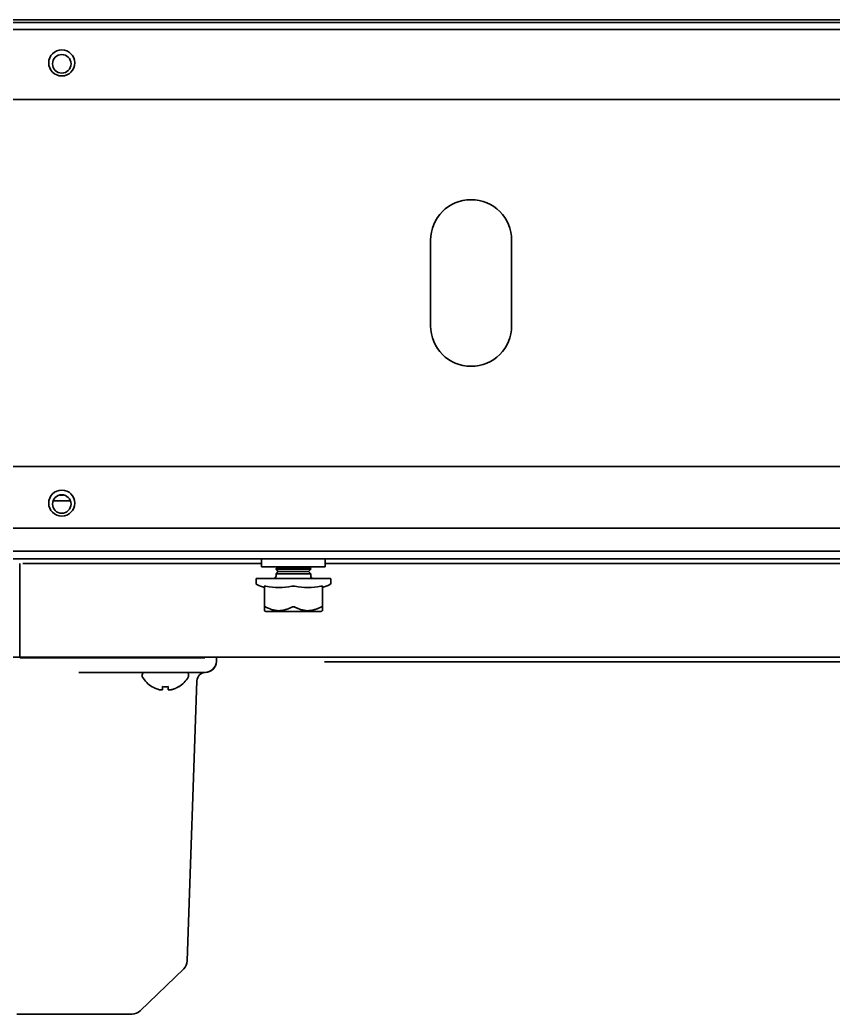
# Model space of a CAD drawing. Extents: x -760 to 4209, y 5795 to 10328.
# Drawn here: x 2302.8 to 2443.2, y 9096.8 to 9268.4 of the extents above; entities that cross this region are included whole.
import ezdxf

# ---------------------------------------------------------------- set-up
doc = ezdxf.new("R2010")
doc.units = 0
doc.header["$LTSCALE"] = 5
doc.layers.add('1', color=7, linetype='CONTINUOUS', true_color=0xffffff)

msp = doc.modelspace()

# ---------------------------------------------------------------- linework, layer by layer
at = {"layer": '1', "color": 7, "linetype": 'Continuous', "lineweight": 35}
for p, q in [((2643.55, 9268.45), (1916.55, 9268.45)), ((2641.55, 9267.99), (1918.55, 9267.99)), ((2641.55, 9266.79), (1918.55, 9266.79)), ((1916.55, 9254.72), (2643.55, 9254.72)), ((2373.7, 9230.4), (2373.7, 9215.64)), ((2387.7, 9215.64), (2387.7, 9230.4)), ((1916.55, 9191.32), (2643.55, 9191.32)), ((2311.56, 9185.42), (2308.57, 9185.42)), ((2310.38, 9186.42), (2309.73, 9186.42)), ((2643.55, 9180.69), (1916.05, 9180.69)), ((1916.05, 9176.75), (2643.55, 9176.75)), ((2708.05, 9175.42), (1852.05, 9175.42)), ((2344.53, 9175.42), (2344.53, 9174.02)), ((2355.53, 9174.02), (2355.53, 9175.42)), ((2302.83, 9174.62), (2302.83, 9169.42)), ((2344.54, 9174.62), (2303.35, 9174.62)), ((2350.03, 9174.02), (2344.53, 9174.02)), ((2347.34, 9174.02), (2347.03, 9173.71)), ((2347.03, 9173.71), (2353.03, 9173.71)), ((2347.03, 9173.71), (2347.03, 9173.61)), ((2353.03, 9173.61), (2347.03, 9173.61)), ((2347.03, 9173.61), (2347.43, 9173.21)), ((2347.43, 9173.21), (2347.03, 9172.81)), ((2352.63, 9173.21), (2347.43, 9173.21)), ((2355.53, 9174.02), (2350.03, 9174.02)), ((2352.63, 9173.21), (2353.03, 9173.61)), ((2353.03, 9172.81), (2352.63, 9173.21)), ((2353.03, 9173.71), (2352.72, 9174.02)), ((2353.03, 9173.61), (2353.03, 9173.71)), ((2477.99, 9174.62), (2355.54, 9174.62)), ((2343.58, 9171.92), (2343.58, 9171.18)), ((2350.03, 9172.02), (2343.68, 9172.02)), ((2347.03, 9172.81), (2353.03, 9172.81)), ((2347.03, 9172.81), (2347.03, 9172.42)), ((2356.38, 9172.02), (2350.03, 9172.02)), ((2353.03, 9172.42), (2353.03, 9172.81)), ((2356.48, 9171.18), (2356.48, 9171.92)), ((2345.03, 9167.08), (2345.03, 9170.68)), ((2355.03, 9170.68), (2355.03, 9167.08)), ((2302.83, 9169.42), (2302.83, 9160.42)), ((2345.03, 9166.45), (2345.09, 9166.39)), ((2345.26, 9166.32), (2354.8, 9166.32)), ((2302.83, 9160.42), (2302.83, 9158.42)), ((2533.75, 9158.42), (2001.51, 9158.41)), ((2302.96, 9158.29), (2303.82, 9158.29)), ((2303.82, 9158.29), (2332.78, 9158.29)), ((2332.78, 9158.29), (2334.72, 9158.29)), ((2336.78, 9158.29), (2336.75, 9157.68)), ((2336.75, 9157.68), (2336.75, 9157.68)), ((2355.42, 9157.62), (2521.78, 9157.62)), ((2332.75, 9155.79), (2312.98, 9155.79)), ((2334.75, 9155.79), (2332.75, 9155.79)), ((2334.83, 9155.79), (2334.75, 9155.79)), ((2323.94, 9155.39), (2323.94, 9155.19)), ((2333.39, 9154.34), (2331.71, 9106)), ((2331.94, 9155.19), (2331.94, 9155.39)), ((2325.64, 9153.31), (2325.64, 9153.34)), ((2330.24, 9153.34), (2330.24, 9153.31)), ((2331.71, 9106), (2331.7, 9105.98)), ((2331.1, 9104.61), (2323.58, 9097.36)), ((2304.24, 9096.8), (2302.28, 9096.8)), ((2321.38, 9096.8), (2304.24, 9096.8)), ((2322.19, 9096.8), (2321.38, 9096.8))]:
    msp.add_line(p, q, dxfattribs=at)
for centre, radius in [((2310.05, 9261.02), 2.25), ((2310.05, 9260.86), 1.6), ((2310.05, 9185.02), 2.25), ((2310.05, 9184.86), 1.6)]:
    msp.add_circle(centre, radius, dxfattribs=at)
for centre, radius, start, end in [((2380.7, 9230.4), 7, 0, 180), ((2380.7, 9215.64), 7, 180, 0), ((2343.68, 9171.92), 0.1, 90, 180), ((2346.63, 9172.42), 0.4, 270, 0), ((2353.43, 9172.42), 0.4, 180, 270), ((2356.38, 9171.92), 0.1, 0, 90), ((2343.83, 9171.18), 0.25, 180, 246.1079), ((2350.03, 9185.18), 15.56, 246.1079, 251.2538), ((2350.03, 9185.18), 15.56, 288.7462, 293.8921), ((2356.23, 9171.18), 0.25, 293.8921, 0), ((2345.26, 9166.57), 0.25, 225, 270), ((2354.8, 9166.57), 0.25, 270, 315), ((2334.75, 9157.79), 2, 270, 357), ((2334.75, 9157.79), 2, 272.3003, 357), ((2324.34, 9155.39), 0.4, 90, 180), ((2331.54, 9155.39), 0.4, 0, 90), ((2334.89, 9154.29), 1.5, 92.3003, 178), ((2324.34, 9155.19), 0.4, 180, 210.3012), ((2328.14, 9157.41), 4.8, 210.3012, 238.6273), ((2327.75, 9157.41), 4.8, 301.3727, 329.6988), ((2331.54, 9155.19), 0.4, 329.6988, 0), ((2329.71, 9106.05), 2, 314, 358), ((2322.19, 9098.8), 2, 270, 314)]:
    msp.add_arc(centre, radius, start, end, dxfattribs=at)
for centre, major_axis, start_param, end_param in [((2347.53, 9185.18), (0, -14.73), 6.105911, 6.46046), ((2352.53, 9185.18), (0, 14.73), 2.964318, 3.318867)]:
    msp.add_ellipse(centre, major_axis=major_axis, ratio=0.866025, start_param=start_param, end_param=end_param, dxfattribs=at)
for points, knots in [([(2345.03, 9170.68), (2345.03, 9170.69), (2345.04, 9170.69), (2345.06, 9170.7), (2345.06, 9170.7), (2345.08, 9170.7), (2345.09, 9170.7), (2345.11, 9170.7), (2345.11, 9170.7), (2345.13, 9170.7), (2345.13, 9170.7), (2345.15, 9170.7), (2345.18, 9170.7), (2345.21, 9170.69), (2345.24, 9170.69), (2345.25, 9170.69), (2345.27, 9170.68), (2345.28, 9170.68), (2345.28, 9170.68)], [0, 0, 0, 0, 0.25, 0.25, 0.375, 0.375, 0.5, 0.5, 0.5625, 0.5625, 0.625, 0.625, 0.75, 0.875, 0.875, 0.9375, 0.9375, 1, 1, 1, 1]), ([(2350.28, 9170.68), (2350.25, 9170.69), (2350.21, 9170.69), (2350.14, 9170.7), (2350.12, 9170.7), (2350.08, 9170.7), (2350.06, 9170.7), (2350.02, 9170.7), (2350.01, 9170.7), (2349.99, 9170.7), (2349.98, 9170.7), (2349.95, 9170.7), (2349.9, 9170.7), (2349.86, 9170.69), (2349.83, 9170.69), (2349.82, 9170.69), (2349.8, 9170.68), (2349.79, 9170.68), (2349.78, 9170.68)], [0, 0, 0, 0, 0.25, 0.25, 0.375, 0.375, 0.5, 0.5, 0.5625, 0.5625, 0.625, 0.625, 0.75, 0.875, 0.875, 0.9375, 0.9375, 1, 1, 1, 1]), ([(2354.78, 9170.68), (2354.82, 9170.69), (2354.86, 9170.69), (2354.9, 9170.7), (2354.92, 9170.7), (2354.94, 9170.7), (2354.96, 9170.7), (2354.97, 9170.7), (2354.98, 9170.7), (2354.99, 9170.7), (2354.99, 9170.7), (2355.01, 9170.7), (2355.02, 9170.7), (2355.03, 9170.69), (2355.03, 9170.69), (2355.03, 9170.69), (2355.03, 9170.68), (2355.03, 9170.68), (2355.03, 9170.68)], [0, 0, 0, 0, 0.25, 0.25, 0.375, 0.375, 0.5, 0.5, 0.5625, 0.5625, 0.625, 0.625, 0.75, 0.875, 0.875, 0.9375, 0.9375, 1, 1, 1, 1]), ([(2345.03, 9167.08), (2345.03, 9167.09), (2345.04, 9167.1), (2345.04, 9167.12), (2345.05, 9167.12), (2345.06, 9167.13), (2345.06, 9167.14), (2345.08, 9167.14), (2345.09, 9167.14), (2345.11, 9167.14), (2345.11, 9167.14), (2345.13, 9167.14), (2345.13, 9167.14), (2345.15, 9167.14), (2345.17, 9167.13), (2345.2, 9167.12), (2345.22, 9167.12), (2345.25, 9167.1), (2345.27, 9167.09), (2345.28, 9167.08)], [0, 0, 0, 0, 0.125, 0.125, 0.25, 0.25, 0.375, 0.375, 0.5, 0.5, 0.5625, 0.5625, 0.625, 0.625, 0.75, 0.75, 0.875, 0.875, 1, 1, 1, 1]), ([(2345.03, 9166.45), (2345.03, 9166.45), (2345.03, 9166.45), (2345.03, 9166.45), (2345.03, 9166.45), (2345.03, 9166.46), (2345.03, 9166.47), (2345.03, 9166.48), (2345.03, 9166.52), (2345.03, 9166.57), (2345.03, 9166.64), (2345.03, 9166.65), (2345.03, 9166.68), (2345.03, 9166.7), (2345.03, 9166.75), (2345.03, 9166.79), (2345.03, 9166.9), (2345.03, 9166.99), (2345.03, 9167.08)], [0, 0, 0, 0, 0.014559, 0.014559, 0.046348, 0.109924, 0.109924, 0.237078, 0.237078, 0.491385, 0.491385, 0.554962, 0.554962, 0.618539, 0.618539, 0.745693, 0.745693, 1, 1, 1, 1]), ([(2345.28, 9167.08), (2345.46, 9166.99), (2345.64, 9166.9), (2345.87, 9166.81), (2345.91, 9166.79), (2346.01, 9166.75), (2346.05, 9166.73), (2346.19, 9166.68), (2346.29, 9166.65), (2346.57, 9166.57), (2346.76, 9166.52), (2347.14, 9166.46), (2347.34, 9166.45), (2347.56, 9166.45), (2347.58, 9166.45), (2347.63, 9166.45), (2347.71, 9166.45), (2347.78, 9166.46), (2347.93, 9166.47), (2348.02, 9166.48), (2348.31, 9166.52), (2348.5, 9166.57), (2348.74, 9166.64), (2348.79, 9166.65), (2348.88, 9166.68), (2348.93, 9166.7), (2349.07, 9166.75), (2349.16, 9166.79), (2349.43, 9166.9), (2349.61, 9166.99), (2349.78, 9167.08)], [0, 0, 0, 0, 0.125, 0.125, 0.15625, 0.15625, 0.1875, 0.1875, 0.25, 0.25, 0.375, 0.375, 0.5, 0.5, 0.515625, 0.515625, 0.53125, 0.5625, 0.5625, 0.625, 0.625, 0.75, 0.75, 0.78125, 0.78125, 0.8125, 0.8125, 0.875, 0.875, 1, 1, 1, 1]), ([(2349.78, 9167.08), (2349.8, 9167.09), (2349.82, 9167.1), (2349.86, 9167.12), (2349.88, 9167.12), (2349.92, 9167.13), (2349.95, 9167.14), (2349.99, 9167.14), (2350.01, 9167.14), (2350.05, 9167.14), (2350.06, 9167.14), (2350.08, 9167.14), (2350.09, 9167.14), (2350.12, 9167.14), (2350.15, 9167.13), (2350.19, 9167.12), (2350.21, 9167.12), (2350.25, 9167.1), (2350.27, 9167.09), (2350.28, 9167.08)], [0, 0, 0, 0, 0.125, 0.125, 0.25, 0.25, 0.375, 0.375, 0.5, 0.5, 0.5625, 0.5625, 0.625, 0.625, 0.75, 0.75, 0.875, 0.875, 1, 1, 1, 1]), ([(2350.28, 9167.08), (2350.46, 9166.99), (2350.64, 9166.9), (2350.87, 9166.81), (2350.91, 9166.79), (2351.01, 9166.75), (2351.05, 9166.73), (2351.19, 9166.68), (2351.29, 9166.65), (2351.57, 9166.57), (2351.76, 9166.52), (2352.14, 9166.46), (2352.34, 9166.45), (2352.56, 9166.45), (2352.58, 9166.45), (2352.63, 9166.45), (2352.71, 9166.45), (2352.78, 9166.46), (2352.93, 9166.47), (2353.02, 9166.48), (2353.31, 9166.52), (2353.5, 9166.57), (2353.74, 9166.64), (2353.79, 9166.65), (2353.88, 9166.68), (2353.93, 9166.7), (2354.07, 9166.75), (2354.16, 9166.79), (2354.43, 9166.9), (2354.61, 9166.99), (2354.78, 9167.08)], [0, 0, 0, 0, 0.125, 0.125, 0.15625, 0.15625, 0.1875, 0.1875, 0.25, 0.25, 0.375, 0.375, 0.5, 0.5, 0.515625, 0.515625, 0.53125, 0.5625, 0.5625, 0.625, 0.625, 0.75, 0.75, 0.78125, 0.78125, 0.8125, 0.8125, 0.875, 0.875, 1, 1, 1, 1]), ([(2354.78, 9167.08), (2354.8, 9167.09), (2354.82, 9167.1), (2354.85, 9167.12), (2354.87, 9167.12), (2354.9, 9167.13), (2354.92, 9167.14), (2354.94, 9167.14), (2354.96, 9167.14), (2354.97, 9167.14), (2354.98, 9167.14), (2354.99, 9167.14), (2354.99, 9167.14), (2355.01, 9167.14), (2355.01, 9167.13), (2355.02, 9167.12), (2355.03, 9167.12), (2355.03, 9167.1), (2355.03, 9167.09), (2355.03, 9167.08)], [0, 0, 0, 0, 0.125, 0.125, 0.25, 0.25, 0.375, 0.375, 0.5, 0.5, 0.5625, 0.5625, 0.625, 0.625, 0.75, 0.75, 0.875, 0.875, 1, 1, 1, 1]), ([(2355.03, 9166.45), (2355.03, 9166.45), (2355.03, 9166.45), (2355.03, 9166.45), (2355.03, 9166.46), (2355.03, 9166.52), (2355.03, 9166.57), (2355.03, 9166.65), (2355.03, 9166.68), (2355.03, 9166.73), (2355.03, 9166.75), (2355.03, 9166.79), (2355.03, 9166.81), (2355.03, 9166.9), (2355.03, 9166.99), (2355.03, 9167.08)], [0, 0, 0, 0, 0.000625, 0.000625, 0.250468, 0.250468, 0.500312, 0.500312, 0.625234, 0.625234, 0.687695, 0.687695, 0.750156, 0.750156, 1, 1, 1, 1]), ([(2302.83, 9158.42), (2302.83, 9158.4), (2302.83, 9158.38), (2302.84, 9158.35), (2302.84, 9158.34), (2302.85, 9158.33), (2302.85, 9158.33), (2302.85, 9158.32), (2302.87, 9158.31), (2302.88, 9158.3), (2302.9, 9158.29), (2302.91, 9158.29), (2302.93, 9158.29), (2302.94, 9158.29), (2302.96, 9158.29)], [0, 0, 0, 0, 0.25, 0.25, 0.375, 0.4375, 0.4375, 0.5, 0.5, 0.75, 0.75, 0.875, 0.875, 1, 1, 1, 1]), ([(2325.64, 9153.34), (2325.85, 9153.22), (2326.06, 9153.11), (2326.38, 9152.97), (2326.49, 9152.93), (2326.72, 9152.86), (2326.83, 9152.82), (2326.94, 9152.79)], [0, 0, 0, 0, 0.5, 0.5, 0.75, 0.75, 1, 1, 1, 1]), ([(2328.44, 9153.34), (2328.44, 9153.22), (2328.44, 9153.11), (2328.44, 9152.97), (2328.44, 9152.93), (2328.44, 9152.86), (2328.44, 9152.82), (2328.44, 9152.79)], [0, 0, 0, 0, 0.5, 0.5, 0.75, 0.75, 1, 1, 1, 1])]:
    msp.add_open_spline(points, degree=3, knots=knots, dxfattribs=at)
for points in [[(2326.94, 9152.79), (2326.97, 9152.79), (2327.02, 9152.78), (2327.09, 9152.78), (2327.16, 9152.78), (2327.23, 9152.78), (2327.3, 9152.78), (2327.37, 9152.78), (2327.42, 9152.79), (2327.44, 9152.79)], [(2327.44, 9152.79), (2327.44, 9152.81), (2327.44, 9152.84), (2327.44, 9152.89), (2327.44, 9152.94), (2327.44, 9153), (2327.44, 9153.07), (2327.44, 9153.15), (2327.44, 9153.23), (2327.44, 9153.3), (2327.44, 9153.34)], [(2327.44, 9153.34), (2327.61, 9153.32), (2327.94, 9153.3), (2328.28, 9153.32), (2328.44, 9153.34)], [(2328.44, 9152.79), (2328.47, 9152.79), (2328.52, 9152.78), (2328.6, 9152.78), (2328.67, 9152.78), (2328.74, 9152.78), (2328.81, 9152.78), (2328.88, 9152.78), (2328.92, 9152.79), (2328.94, 9152.79)], [(2328.94, 9152.79), (2329, 9152.81), (2329.11, 9152.84), (2329.27, 9152.89), (2329.43, 9152.94), (2329.58, 9153), (2329.73, 9153.07), (2329.89, 9153.15), (2330.06, 9153.23), (2330.18, 9153.3), (2330.24, 9153.34)]]:
    msp.add_open_spline(points, degree=3, dxfattribs=at)

doc.saveas('drawing.dxf')
